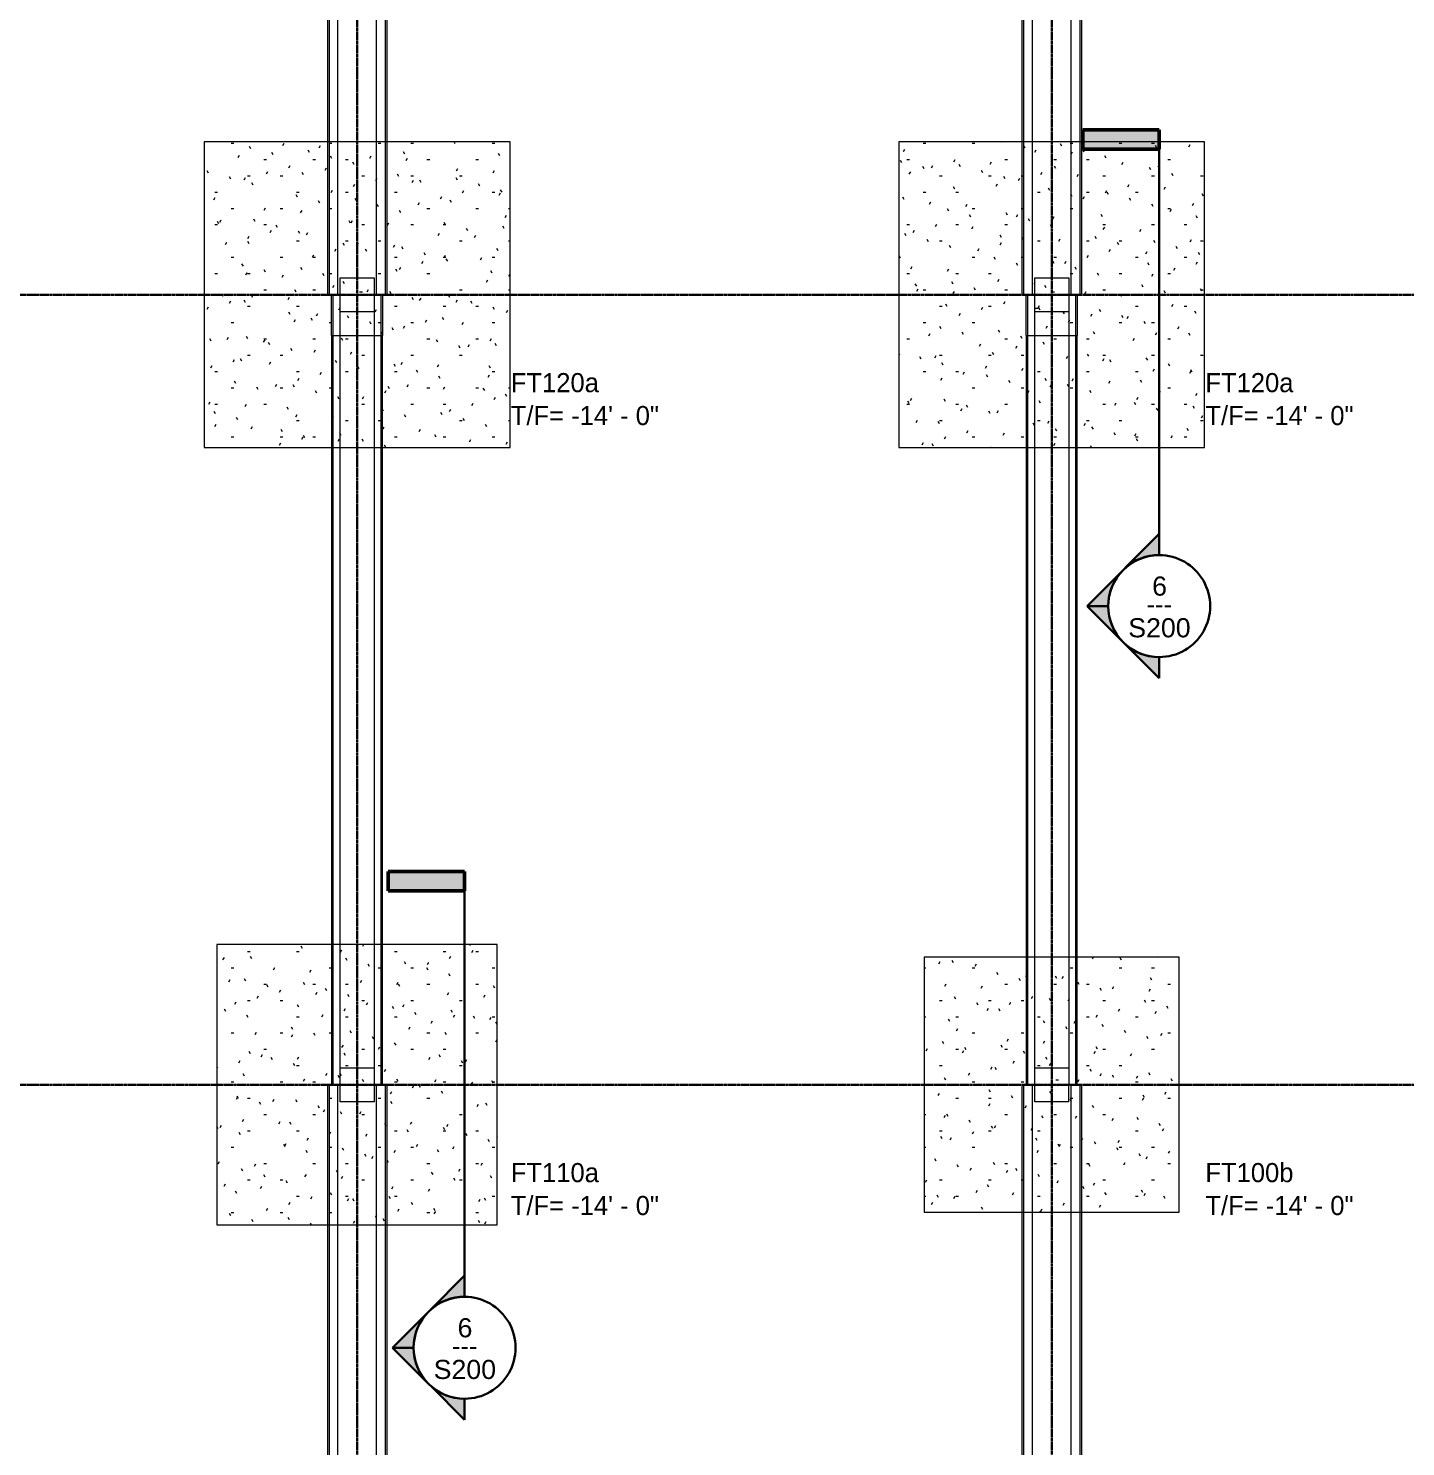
# Model space of a CAD drawing. Header units: inches. Extents: x -4164 to -1564, y 141 to 12367.
# Drawn here: x -2982 to -2334, y 10297 to 10965 of the extents above; entities that cross this region are included whole.
import ezdxf

# ---------------------------------------------------------------- set-up
doc = ezdxf.new("R2010")
doc.units = ezdxf.units.IN
doc.header["$MEASUREMENT"] = 0
doc.linetypes.add('Dash', pattern=[0.25, 0.125, -0.125])
doc.linetypes.add('Grid Line 1_2_', pattern=[0.875, 0.5, -0.125, 0.125, -0.125])
for name, color, linetype, lineweight in [('G-ANNO-SYMB', 111, 'Continuous', 30), ('S-BEAM', 12, 'Continuous', 9), ('S-COLS', 52, 'Continuous', 9), ('S-COLS-HDLN', 52, 'Dash', 9), ('S-FNDN', 32, 'Continuous', 13), ('S-FNDN-HDLN', 4, 'Dash', 9), ('S-FNDN-IDEN', 2, 'Continuous', 30), ('S-GRID', 1, 'Continuous', 9)]:
    doc.layers.add(name, color=color, linetype=linetype, lineweight=lineweight)
doc.styles.add('Arial_3', font='arial.ttf', dxfattribs={"height": 9})
doc.styles.add('Century Gothic', font='', dxfattribs={"height": 9})
doc.styles.get('Century Gothic').set_extended_font_data('Century Gothic')

# ---------------------------------------------------------------- blocks, each defined once
blk = doc.blocks.new('034100 - Precast Structural Concrete - Inverted Tee - IT 28IT32 _11_F _ 11_B SHELF_-1925192-FOUNDATION PLAN')
at = {"layer": 'S-BEAM', "color": 143}
for p, q in [((-174, 9), (-174, 14)), ((174, 14), (-174, 14)), ((174, 14), (174, 9)), ((174, 13.21), (-174, 13.21)), ((-174, -9), (-174, 9)), ((-174, 9), (174, 9)), ((174, 9), (174, -9)), ((-174, -14), (-174, -9)), ((174, -9), (-174, -9)), ((174, -13.21), (-174, -13.21)), ((174, -9), (174, -14)), ((174, -14), (-174, -14))]:
    blk.add_line(p, q, dxfattribs=at)
blk = doc.blocks.new('034100 - Precast Structural Concrete - Inverted Tee - IT 28IT32 _11_F _ 11_B SHELF_-1925198-FOUNDATION PLAN')
at = {"layer": 'S-BEAM', "color": 143}
for p, q in [((-174, 9), (-174, 14)), ((174.04, 14), (-174, 14)), ((174.04, 14), (174.04, 9)), ((174, 13.21), (-174, 13.21)), ((-174, -9), (-174, 9)), ((-174, 9), (174.04, 9)), ((174.04, 9), (174.04, -9)), ((-174, -14), (-174, -9)), ((174.04, -9), (-174, -9)), ((174, -13.21), (-174, -13.21)), ((174.04, -9), (174.04, -14)), ((174.04, -14), (-174, -14))]:
    blk.add_line(p, q, dxfattribs=at)
blk = doc.blocks.new('034100 - Precast Structural Concrete - Inverted Tee - IT 28IT32 _11_F _ 11_B SHELF_-1925200-FOUNDATION PLAN')
at = {"layer": 'S-BEAM', "color": 143}
for p, q in [((-150.04, 9), (-150.04, 14)), ((150, 14), (-150.04, 14)), ((150, 14), (150, 9)), ((150, 13.21), (-150.04, 13.21)), ((-150.04, -9), (-150.04, 9)), ((-150.04, 9), (150, 9)), ((150, 9), (150, -9)), ((-150.04, -14), (-150.04, -9)), ((150, -9), (-150.04, -9)), ((150, -13.21), (-150.04, -13.21)), ((150, -9), (150, -14)), ((150, -14), (-150.04, -14))]:
    blk.add_line(p, q, dxfattribs=at)
blk = doc.blocks.new('034100 - Precast Structural Concrete - Inverted Tee - IT 28IT32 _11_F _ 11_B SHELF_-1925201-FOUNDATION PLAN')
at = {"layer": 'S-BEAM', "color": 143}
for p, q in [((-150, 9), (-150, 14)), ((150, 14), (-150, 14)), ((150, 14), (150, 9)), ((150, 13.21), (-150, 13.21)), ((-150, -9), (-150, 9)), ((-150, 9), (150, 9)), ((150, 9), (150, -9)), ((-150, -14), (-150, -9)), ((150, -9), (-150, -9)), ((150, -13.21), (-150, -13.21)), ((150, -9), (150, -14)), ((150, -14), (-150, -14))]:
    blk.add_line(p, q, dxfattribs=at)
blk = doc.blocks.new('Zapata-Rectangular - FT120a - 12-0x12-0x3-0-V7-FOUNDATION PLAN')
at = {"layer": 'S-FNDN-HDLN', "linetype": 'Continuous'}
h = blk.add_hatch(dxfattribs=at)
h.set_pattern_fill('FP_19', color=256, style=0, pattern_type=2)
h.set_pattern_definition([(0, (2500.324, -10839.189), (30.72, 7.68), [1.267, -21.773, 1.267, -21.773, -122.88]), (0, (2500.324, -10839.189), (30.72, 7.68), [-46.08, 1.267, -44.813, 1.267, -21.773, -53.76]), (0, (2500.324, -10839.189), (30.72, 7.68), [-115.2, 1.267, -14.093, 1.267, -37.133]), (120, (2511.844, -10835.349), (-22.011075, 22.7643004), [1.267, -21.773, 1.267, -21.773, -122.88]), (120, (2511.844, -10835.349), (-22.011075, 22.7643004), [-46.08, 1.267, -44.813, 1.267, -21.773, -53.76]), (120, (2511.844, -10835.349), (-22.011075, 22.7643004), [-115.2, 1.267, -14.093, 1.267, -37.133]), (240, (2515.684, -10819.989), (-8.708925, -30.4443004), [1.267, -21.773, 1.267, -21.773, -122.88]), (240, (2515.684, -10819.989), (-8.708925, -30.4443004), [-46.08, 1.267, -44.813, 1.267, -21.773, -53.76]), (240, (2515.684, -10819.989), (-8.708925, -30.4443004), [-115.2, 1.267, -14.093, 1.267, -37.133])])
h.paths.add_polyline_path([(-72, -72), (72, -72), (72, 72), (-72, 72), (-72, -8.31)], flags=0)
h.paths.add_polyline_path([(-8, -8), (-8, 8), (8, 8), (8, -8)], flags=0)
at = {"layer": 'S-FNDN', "color": 253}
for p, q in [((72, 72), (-72, 72)), ((-72, 72), (-72, -72)), ((72, -72), (72, 72)), ((-72, -72), (72, -72))]:
    blk.add_line(p, q, dxfattribs=at)
blk = doc.blocks.new('Zapata-Rectangular - FT120a - 12-0x12-0x3-0-V8-FOUNDATION PLAN')
at = {"layer": 'S-FNDN-HDLN', "linetype": 'Continuous'}
h = blk.add_hatch(dxfattribs=at)
h.set_pattern_fill('FP_20', color=256, style=0, pattern_type=2)
h.set_pattern_definition([(0, (2827.324, -10839.189), (30.72, 7.68), [1.267, -21.773, 1.267, -21.773, -122.88]), (0, (2827.324, -10839.189), (30.72, 7.68), [-46.08, 1.267, -44.813, 1.267, -21.773, -53.76]), (0, (2827.324, -10839.189), (30.72, 7.68), [-115.2, 1.267, -14.093, 1.267, -37.133]), (120, (2838.844, -10835.349), (-22.011075, 22.7643004), [1.267, -21.773, 1.267, -21.773, -122.88]), (120, (2838.844, -10835.349), (-22.011075, 22.7643004), [-46.08, 1.267, -44.813, 1.267, -21.773, -53.76]), (120, (2838.844, -10835.349), (-22.011075, 22.7643004), [-115.2, 1.267, -14.093, 1.267, -37.133]), (240, (2842.684, -10819.989), (-8.708925, -30.4443004), [1.267, -21.773, 1.267, -21.773, -122.88]), (240, (2842.684, -10819.989), (-8.708925, -30.4443004), [-46.08, 1.267, -44.813, 1.267, -21.773, -53.76]), (240, (2842.684, -10819.989), (-8.708925, -30.4443004), [-115.2, 1.267, -14.093, 1.267, -37.133])])
h.paths.add_polyline_path([(-72, -72), (72, -72), (72, 72), (-72, 72)], flags=0)
h.paths.add_polyline_path([(-8, -8), (-8, 8), (8, 8), (8, -8)], flags=0)
at = {"layer": 'S-FNDN', "color": 253}
for p, q in [((72, 72), (-72, 72)), ((-72, 72), (-72, -72)), ((72, -72), (72, 72)), ((-72, -72), (72, -72))]:
    blk.add_line(p, q, dxfattribs=at)
blk = doc.blocks.new('Zapata-Rectangular - FT110a - 11-0x11-0x2-3-V10-FOUNDATION PLAN')
at = {"layer": 'S-FNDN-HDLN', "linetype": 'Continuous'}
h = blk.add_hatch(dxfattribs=at)
h.set_pattern_fill('FP_24', color=256, style=0, pattern_type=2)
h.set_pattern_definition([(0, (2827.324, -10467.189), (30.72, 7.68), [1.267, -21.773, 1.267, -21.773, -122.88]), (0, (2827.324, -10467.189), (30.72, 7.68), [-46.08, 1.267, -44.813, 1.267, -21.773, -53.76]), (0, (2827.324, -10467.189), (30.72, 7.68), [-115.2, 1.267, -14.093, 1.267, -37.133]), (120, (2838.844, -10463.349), (-22.011075, 22.7643004), [1.267, -21.773, 1.267, -21.773, -122.88]), (120, (2838.844, -10463.349), (-22.011075, 22.7643004), [-46.08, 1.267, -44.813, 1.267, -21.773, -53.76]), (120, (2838.844, -10463.349), (-22.011075, 22.7643004), [-115.2, 1.267, -14.093, 1.267, -37.133]), (240, (2842.684, -10447.989), (-8.708925, -30.4443004), [1.267, -21.773, 1.267, -21.773, -122.88]), (240, (2842.684, -10447.989), (-8.708925, -30.4443004), [-46.08, 1.267, -44.813, 1.267, -21.773, -53.76]), (240, (2842.684, -10447.989), (-8.708925, -30.4443004), [-115.2, 1.267, -14.093, 1.267, -37.133])])
h.paths.add_polyline_path([(-44.1, -66), (66, -66), (66, 66), (-66, 66), (-66, -66)], flags=0)
h.paths.add_polyline_path([(8, -8), (-8, -8), (-8, 8), (8, 8), (8, -7.92)], flags=0)
at = {"layer": 'S-FNDN', "color": 253}
for p, q in [((66, 66), (-66, 66)), ((-66, 66), (-66, -66)), ((66, -66), (66, 66)), ((-66, -66), (66, -66))]:
    blk.add_line(p, q, dxfattribs=at)
blk = doc.blocks.new('Zapata-Rectangular - FT100b - 10-0x10-0x2-3-V11-FOUNDATION PLAN')
at = {"layer": 'S-FNDN-HDLN', "linetype": 'Continuous'}
h = blk.add_hatch(dxfattribs=at)
h.set_pattern_fill('FP_25', color=256, style=0, pattern_type=2)
h.set_pattern_definition([(0, (2500.324, -10467.189), (30.72, 7.68), [1.267, -21.773, 1.267, -21.773, -122.88]), (0, (2500.324, -10467.189), (30.72, 7.68), [-46.08, 1.267, -44.813, 1.267, -21.773, -53.76]), (0, (2500.324, -10467.189), (30.72, 7.68), [-115.2, 1.267, -14.093, 1.267, -37.133]), (120, (2511.844, -10463.349), (-22.011075, 22.7643004), [1.267, -21.773, 1.267, -21.773, -122.88]), (120, (2511.844, -10463.349), (-22.011075, 22.7643004), [-46.08, 1.267, -44.813, 1.267, -21.773, -53.76]), (120, (2511.844, -10463.349), (-22.011075, 22.7643004), [-115.2, 1.267, -14.093, 1.267, -37.133]), (240, (2515.684, -10447.989), (-8.708925, -30.4443004), [1.267, -21.773, 1.267, -21.773, -122.88]), (240, (2515.684, -10447.989), (-8.708925, -30.4443004), [-46.08, 1.267, -44.813, 1.267, -21.773, -53.76]), (240, (2515.684, -10447.989), (-8.708925, -30.4443004), [-115.2, 1.267, -14.093, 1.267, -37.133])])
h.paths.add_polyline_path([(-8, -60), (60, -60), (60, 60), (-60, 60), (-60, -60)], flags=0)
h.paths.add_polyline_path([(8, -8), (-8, -8), (-8, 8), (8, 8), (8, -7.92)], flags=0)
at = {"layer": 'S-FNDN', "color": 253}
for p, q in [((60, 60), (-60, 60)), ((-60, 60), (-60, -60)), ((60, -60), (60, 60)), ((-60, -60), (60, -60))]:
    blk.add_line(p, q, dxfattribs=at)
blk = doc.blocks.new('034100 - Precast Structural Concrete - Column - Corbels - 16_x16_-V17-FOUNDATION PLAN')
at = {"layer": 'S-COLS-HDLN', "linetype": 'Continuous'}
h = blk.add_hatch(dxfattribs=at)
h.set_pattern_fill('FP_34', color=256, style=0, pattern_type=2)
h.set_pattern_definition([(270, (-10840.174, -2826.339), (7.68, -30.72), [1.267, -21.773, 1.267, -21.773, -122.88]), (270, (-10840.174, -2826.339), (7.68, -30.72), [-46.08, 1.267, -44.813, 1.267, -21.773, -53.76]), (270, (-10840.174, -2826.339), (7.68, -30.72), [-115.2, 1.267, -14.093, 1.267, -37.133]), (30, (-10836.334, -2837.859), (22.7643004, 22.011075), [1.267, -21.773, 1.267, -21.773, -122.88]), (30, (-10836.334, -2837.859), (22.7643004, 22.011075), [-46.08, 1.267, -44.813, 1.267, -21.773, -53.76]), (30, (-10836.334, -2837.859), (22.7643004, 22.011075), [-115.2, 1.267, -14.093, 1.267, -37.133]), (150, (-10820.974, -2841.699), (-30.4443004, 8.708925), [1.267, -21.773, 1.267, -21.773, -122.88]), (150, (-10820.974, -2841.699), (-30.4443004, 8.708925), [-46.08, 1.267, -44.813, 1.267, -21.773, -53.76]), (150, (-10820.974, -2841.699), (-30.4443004, 8.708925), [-115.2, 1.267, -14.093, 1.267, -37.133])])
h.paths.add_polyline_path([(-8.98, -7.02), (7.02, -7.02), (7.02, 8.98), (-8.98, 8.98)], flags=0)
at = {"layer": 'S-COLS'}
for p, q in [((-8.98, -7.02), (-8.98, 8.98)), ((-1, 8.98), (6.94, 8.98)), ((6.94, 8.98), (7.02, 8.98)), ((7.02, 8.98), (7.02, -7.02)), ((6.94, -7.02), (-1, -7.02)), ((7.02, -7.02), (6.94, -7.02))]:
    blk.add_line(p, q, dxfattribs=at)
blk = doc.blocks.new('034100 - Precast Structural Concrete - Column - Corbels - 16_x16_-V18-FOUNDATION PLAN')
at = {"layer": 'S-COLS-HDLN', "linetype": 'Continuous'}
h = blk.add_hatch(dxfattribs=at)
h.set_pattern_fill('FP_35', color=256, style=0, pattern_type=2)
h.set_pattern_definition([(90, (10466.205, 2828.308), (-7.68, 30.72), [1.267, -21.773, 1.267, -21.773, -122.88]), (90, (10466.205, 2828.308), (-7.68, 30.72), [-46.08, 1.267, -44.813, 1.267, -21.773, -53.76]), (90, (10466.205, 2828.308), (-7.68, 30.72), [-115.2, 1.267, -14.093, 1.267, -37.133]), (210, (10462.365, 2839.828), (-22.7643004, -22.011075), [1.267, -21.773, 1.267, -21.773, -122.88]), (210, (10462.365, 2839.828), (-22.7643004, -22.011075), [-46.08, 1.267, -44.813, 1.267, -21.773, -53.76]), (210, (10462.365, 2839.828), (-22.7643004, -22.011075), [-115.2, 1.267, -14.093, 1.267, -37.133]), (330, (10447.005, 2843.668), (30.4443004, -8.708925), [1.267, -21.773, 1.267, -21.773, -122.88]), (330, (10447.005, 2843.668), (30.4443004, -8.708925), [-46.08, 1.267, -44.813, 1.267, -21.773, -53.76]), (330, (10447.005, 2843.668), (30.4443004, -8.708925), [-115.2, 1.267, -14.093, 1.267, -37.133])])
h.paths.add_polyline_path([(7.02, -7.02), (7.02, 8.98), (-8.98, 8.98), (-8.98, -7.02), (6.94, -7.02)], flags=0)
at = {"layer": 'S-COLS'}
for p, q in [((-8.98, -7.02), (-8.98, 8.98)), ((-1, 8.98), (6.94, 8.98)), ((6.94, 8.98), (7.02, 8.98)), ((7.02, 8.98), (7.02, -7.02)), ((6.94, -7.02), (-1, -7.02)), ((7.02, -7.02), (6.94, -7.02))]:
    blk.add_line(p, q, dxfattribs=at)
blk = doc.blocks.new('034100 - Precast Structural Concrete - Column - Corbels - 16_x16_-V20-FOUNDATION PLAN')
at = {"layer": 'S-COLS-HDLN', "linetype": 'Continuous'}
h = blk.add_hatch(dxfattribs=at)
h.set_pattern_fill('FP_38', color=256, style=0, pattern_type=2)
h.set_pattern_definition([(270, (-10840.174, -2499.339), (7.68, -30.72), [1.267, -21.773, 1.267, -21.773, -122.88]), (270, (-10840.174, -2499.339), (7.68, -30.72), [-46.08, 1.267, -44.813, 1.267, -21.773, -53.76]), (270, (-10840.174, -2499.339), (7.68, -30.72), [-115.2, 1.267, -14.093, 1.267, -37.133]), (30, (-10836.334, -2510.859), (22.7643004, 22.011075), [1.267, -21.773, 1.267, -21.773, -122.88]), (30, (-10836.334, -2510.859), (22.7643004, 22.011075), [-46.08, 1.267, -44.813, 1.267, -21.773, -53.76]), (30, (-10836.334, -2510.859), (22.7643004, 22.011075), [-115.2, 1.267, -14.093, 1.267, -37.133]), (150, (-10820.974, -2514.699), (-30.4443004, 8.708925), [1.267, -21.773, 1.267, -21.773, -122.88]), (150, (-10820.974, -2514.699), (-30.4443004, 8.708925), [-46.08, 1.267, -44.813, 1.267, -21.773, -53.76]), (150, (-10820.974, -2514.699), (-30.4443004, 8.708925), [-115.2, 1.267, -14.093, 1.267, -37.133])])
h.paths.add_polyline_path([(-8.98, -7.02), (7.02, -7.02), (7.02, 8.98), (-8.98, 8.98)], flags=0)
at = {"layer": 'S-COLS'}
for p, q in [((-8.98, -7.02), (-8.98, 8.98)), ((-1, 8.98), (6.94, 8.98)), ((6.94, 8.98), (7.02, 8.98)), ((7.02, 8.98), (7.02, -7.02)), ((6.94, -7.02), (-1, -7.02)), ((7.02, -7.02), (6.94, -7.02))]:
    blk.add_line(p, q, dxfattribs=at)
blk = doc.blocks.new('034100 - Precast Structural Concrete - Column - Corbels - 16_x16_-V21-FOUNDATION PLAN')
at = {"layer": 'S-COLS-HDLN', "linetype": 'Continuous'}
h = blk.add_hatch(dxfattribs=at)
h.set_pattern_fill('FP_39', color=256, style=0, pattern_type=2)
h.set_pattern_definition([(90, (10466.205, 2501.308), (-7.68, 30.72), [1.267, -21.773, 1.267, -21.773, -122.88]), (90, (10466.205, 2501.308), (-7.68, 30.72), [-46.08, 1.267, -44.813, 1.267, -21.773, -53.76]), (90, (10466.205, 2501.308), (-7.68, 30.72), [-115.2, 1.267, -14.093, 1.267, -37.133]), (210, (10462.365, 2512.828), (-22.7643004, -22.011075), [1.267, -21.773, 1.267, -21.773, -122.88]), (210, (10462.365, 2512.828), (-22.7643004, -22.011075), [-46.08, 1.267, -44.813, 1.267, -21.773, -53.76]), (210, (10462.365, 2512.828), (-22.7643004, -22.011075), [-115.2, 1.267, -14.093, 1.267, -37.133]), (330, (10447.005, 2516.668), (30.4443004, -8.708925), [1.267, -21.773, 1.267, -21.773, -122.88]), (330, (10447.005, 2516.668), (30.4443004, -8.708925), [-46.08, 1.267, -44.813, 1.267, -21.773, -53.76]), (330, (10447.005, 2516.668), (30.4443004, -8.708925), [-115.2, 1.267, -14.093, 1.267, -37.133])])
h.paths.add_polyline_path([(7.02, -7.02), (7.02, 8.98), (-8.98, 8.98), (-8.98, -7.02), (6.94, -7.02)], flags=0)
at = {"layer": 'S-COLS'}
for p, q in [((-8.98, -7.02), (-8.98, 8.98)), ((-1, 8.98), (6.94, 8.98)), ((6.94, 8.98), (7.02, 8.98)), ((7.02, 8.98), (7.02, -7.02)), ((6.94, -7.02), (-1, -7.02)), ((7.02, -7.02), (6.94, -7.02))]:
    blk.add_line(p, q, dxfattribs=at)
blk = doc.blocks.new('Drafting View - 3_32_ x 3_8_-1738294-FOUNDATION PLAN')
at = {"layer": 'G-ANNO-SYMB', "lineweight": 9}
blk.add_hatch(color=256, dxfattribs=at).paths.add_polyline_path([(0, 0.375), (0, 0), (-0.09375, 0), (-0.09375, 0.375)], flags=0)
at = {"layer": 'G-ANNO-SYMB', "lineweight": 50}
for p, q in [((0, 0.375), (-0.09375, 0.375)), ((-0.09375, 0.375), (-0.09375, 0)), ((0, 0), (0, 0.375)), ((-0.09375, 0), (0, 0))]:
    blk.add_line(p, q, dxfattribs=at)
blk = doc.blocks.new('Drafting View - Section Head - Filled-1738293-FOUNDATION PLAN')
at = {"layer": 'G-ANNO-SYMB', "lineweight": 9}
h = blk.add_hatch(color=256, dxfattribs=at)
edge = h.paths.add_edge_path(flags=0)
edge.add_line((-0.4268, 0.1768), (-0.25, 0.3536))
edge.add_line((-0.25, 0.3536), (-0.25, 0.25))
edge.add_arc((-0.25, 0), 0.25, 90, 135)
h = blk.add_hatch(color=256, dxfattribs=at)
edge = h.paths.add_edge_path(flags=0)
edge.add_arc((-0.25, 0), 0.25, 45, 90)
edge.add_line((-0.25, 0.25), (-0.25, 0.3536))
edge.add_line((-0.25, 0.3536), (-0.0732, 0.1768))
h = blk.add_hatch(color=256, dxfattribs=at)
edge = h.paths.add_edge_path(flags=0)
edge.add_arc((-0.25, 0), 0.2503, 137.9216, 180)
edge.add_line((-0.5003, 0), (-0.6036, 0))
edge.add_line((-0.6036, 0), (-0.4358, 0.1678))
h = blk.add_hatch(color=256, dxfattribs=at)
edge = h.paths.add_edge_path(flags=0)
edge.add_line((-0.0642, 0.1678), (0.1036, 0))
edge.add_line((0.1036, 0), (0.0003, 0))
edge.add_arc((-0.25, 0), 0.2503, 0, 42.0784)
at = {"layer": 'G-ANNO-SYMB'}
for p, q in [((-0.25, 0.3536), (-0.4268, 0.1768)), ((-0.25, 0.25), (-0.25, 0.3536)), ((-0.0732, 0.1768), (-0.25, 0.3536)), ((-0.25, 0.3536), (-0.25, 0.25)), ((-0.4358, 0.1678), (-0.6036, 0)), ((0.1036, 0), (-0.0642, 0.1678)), ((-0.6036, 0), (-0.5003, 0)), ((0.0003, 0), (0.1036, 0))]:
    blk.add_line(p, q, dxfattribs=at)
for centre, radius, start, end in [((-0.2503, 0), 0.25, 360, 180), ((-0.25, 0), 0.25, 90, 135), ((-0.25, 0), 0.25, 45, 90), ((-0.25, 0), 0.2503, 137.9216, 180), ((-0.25, 0), 0.2503, 0, 42.0784), ((-0.2503, 0), 0.25, 180, 360)]:
    blk.add_arc(centre, radius, start, end, dxfattribs=at)

msp = doc.modelspace()

# ---------------------------------------------------------------- linework, layer by layer
at = {"layer": 'G-ANNO-SYMB'}
for p, q in [((-2449.70694, 10907.8148), (-2449.70694, 10716.58899)), ((-2776.70694, 10558.5648), (-2776.70694, 10367.33899))]:
    msp.add_line(p, q, dxfattribs=at)
at = {"layer": 'S-BEAM', "color": 143}
for p, q in [((-2839.32374, 10839.17365), (-2835.32374, 10839.17365)), ((-2839.32374, 10819.92365), (-2839.32374, 10839.17365)), ((-2838.53634, 10467.20514), (-2838.53634, 10839.17365)), ((-2835.32374, 10839.17365), (-2819.32374, 10839.17365)), ((-2835.32374, 10819.92365), (-2835.32374, 10839.17365)), ((-2819.32374, 10839.17365), (-2815.32374, 10839.17365)), ((-2819.32374, 10839.17365), (-2819.32374, 10819.92365)), ((-2816.11114, 10839.17365), (-2816.11114, 10467.20514)), ((-2815.32374, 10839.17365), (-2815.32374, 10819.92365)), ((-2512.32374, 10839.17365), (-2508.32374, 10839.17365)), ((-2512.32374, 10819.92365), (-2512.32374, 10839.17365)), ((-2511.53634, 10467.20514), (-2511.53634, 10839.17365)), ((-2508.32374, 10839.17365), (-2492.32374, 10839.17365)), ((-2508.32374, 10819.92365), (-2508.32374, 10839.17365)), ((-2492.32374, 10839.17365), (-2488.32374, 10839.17365)), ((-2492.32374, 10839.17365), (-2492.32374, 10819.92365)), ((-2489.11114, 10839.17365), (-2489.11114, 10467.20514)), ((-2488.32374, 10839.17365), (-2488.32374, 10819.92365)), ((-2839.32374, 10819.92365), (-2835.32374, 10819.92365)), ((-2839.32374, 10819.92365), (-2839.32374, 10467.20514)), ((-2835.32374, 10819.92365), (-2819.32374, 10819.92365)), ((-2835.32374, 10467.20514), (-2835.32374, 10819.92365)), ((-2819.32374, 10819.92365), (-2815.32374, 10819.92365)), ((-2819.32374, 10819.92365), (-2819.32374, 10467.20514)), ((-2815.32374, 10467.20514), (-2815.32374, 10819.92365)), ((-2512.32374, 10819.92365), (-2508.32374, 10819.92365)), ((-2512.32374, 10819.92365), (-2512.32374, 10467.20514)), ((-2508.32374, 10819.92365), (-2492.32374, 10819.92365)), ((-2508.32374, 10467.20514), (-2508.32374, 10819.92365)), ((-2492.32374, 10819.92365), (-2488.32374, 10819.92365)), ((-2492.32374, 10819.92365), (-2492.32374, 10467.20514)), ((-2488.32374, 10467.20514), (-2488.32374, 10819.92365)), ((-2835.32374, 10467.20514), (-2839.32374, 10467.20514)), ((-2819.32374, 10467.20514), (-2835.32374, 10467.20514)), ((-2815.32374, 10467.20514), (-2819.32374, 10467.20514)), ((-2508.32374, 10467.20514), (-2512.32374, 10467.20514)), ((-2492.32374, 10467.20514), (-2508.32374, 10467.20514)), ((-2488.32374, 10467.20514), (-2492.32374, 10467.20514))]:
    msp.add_line(p, q, dxfattribs=at)
at = {"layer": 'S-GRID', "linetype": 'Grid Line 1_2_', "lineweight": 30}
for p, q in [((-2827.32374, 9772.6103), (-2827.32374, 12312.41399)), ((-2500.32374, 9772.6103), (-2500.32374, 12312.41399)), ((-1777.2452, 10839.1894), (-4076.95, 10839.1894)), ((-1777.2452, 10467.1894), (-4076.95, 10467.1894))]:
    msp.add_line(p, q, dxfattribs=at)

# ---------------------------------------------------------------- block references
at = {"layer": 'G-ANNO-SYMB', "extrusion": (0, 0, -1), "xscale": 95.99999999999994, "yscale": 95.99999999999994, "zscale": 95.99999999999994, "rotation": 270.0000000000003}
for p in [(2449.70694, 10907.8148), (2776.70694, 10558.5648)]:
    msp.add_blockref('Drafting View - 3_32_ x 3_8_-1738294-FOUNDATION PLAN', p, dxfattribs=at)
at = {"layer": 'G-ANNO-SYMB', "xscale": 95.99999999999994, "yscale": 95.99999999999994, "zscale": 95.99999999999994, "rotation": 89.99999999999947}
for p in [(-2449.70694, 10716.58899), (-2776.70694, 10367.33899)]:
    msp.add_blockref('Drafting View - Section Head - Filled-1738293-FOUNDATION PLAN', p, dxfattribs=at)
at = {"layer": 'S-BEAM', "color": 143, "rotation": 89.99999999999991}
for name, p in [('034100 - Precast Structural Concrete - Inverted Tee - IT 28IT32 _11_F _ 11_B SHELF_-1925192-FOUNDATION PLAN', (-2827.32374, 11013.1894)), ('034100 - Precast Structural Concrete - Inverted Tee - IT 28IT32 _11_F _ 11_B SHELF_-1925198-FOUNDATION PLAN', (-2500.32374, 11013.1894)), ('034100 - Precast Structural Concrete - Inverted Tee - IT 28IT32 _11_F _ 11_B SHELF_-1925201-FOUNDATION PLAN', (-2827.32374, 10317.1894)), ('034100 - Precast Structural Concrete - Inverted Tee - IT 28IT32 _11_F _ 11_B SHELF_-1925200-FOUNDATION PLAN', (-2500.32374, 10317.1894))]:
    msp.add_blockref(name, p, dxfattribs=at)
at = {"layer": 'S-COLS', "linetype": 'Dash'}
for name, p, rotation in [('034100 - Precast Structural Concrete - Column - Corbels - 16_x16_-V17-FOUNDATION PLAN', (-2826.33948, 10840.17365), 90.0000000000016), ('034100 - Precast Structural Concrete - Column - Corbels - 16_x16_-V20-FOUNDATION PLAN', (-2499.33948, 10840.17365), 90.0000000000016), ('034100 - Precast Structural Concrete - Column - Corbels - 16_x16_-V18-FOUNDATION PLAN', (-2828.30799, 10466.20514), 270.0000000000118), ('034100 - Precast Structural Concrete - Column - Corbels - 16_x16_-V21-FOUNDATION PLAN', (-2501.30799, 10466.20514), 270.0000000000118)]:
    msp.add_blockref(name, p, dxfattribs=dict(at, rotation=rotation))
at = {"layer": 'S-FNDN', "linetype": 'Dash', "lineweight": 9}
for name, p in [('Zapata-Rectangular - FT120a - 12-0x12-0x3-0-V8-FOUNDATION PLAN', (-2827.32374, 10839.1894)), ('Zapata-Rectangular - FT120a - 12-0x12-0x3-0-V7-FOUNDATION PLAN', (-2500.32374, 10839.1894)), ('Zapata-Rectangular - FT110a - 11-0x11-0x2-3-V10-FOUNDATION PLAN', (-2827.32374, 10467.1894)), ('Zapata-Rectangular - FT100b - 10-0x10-0x2-3-V11-FOUNDATION PLAN', (-2500.32374, 10467.1894))]:
    msp.add_blockref(name, p, dxfattribs=at)

# ---------------------------------------------------------------- texts
at = {"layer": 'G-ANNO-SYMB', "lineweight": 9, "char_height": 9, "attachment_point": 1}
for s, insert, width, style in [('6', (-2453.02792, 10706.49763), 8.484, 'Arial_3'), ('---', (-2455.67923, 10697.99094), 15.453, 'Century Gothic'), ('S200', (-2464.27201, 10686.86139), 35.754, 'Arial_3'), ('6', (-2780.02792, 10357.24763), 8.484, 'Arial_3'), ('---', (-2782.67923, 10348.74094), 15.453, 'Century Gothic'), ('S200', (-2791.27201, 10337.61139), 35.754, 'Arial_3')]:
    msp.add_mtext(s, dxfattribs=dict(at, insert=insert, width=width, style=style))
at = {"layer": 'S-FNDN-IDEN', "lineweight": 9, "char_height": 9, "attachment_point": 1, "style": 'Century Gothic'}
for s, insert, width in [('FT120a', (-2754.96276, 10802.30262), 50.298), ('FT120a', (-2427.96276, 10802.30262), 50.298), ('T/F= -14\' - 0"', (-2754.96276, 10786.80262), 86.658), ('T/F= -14\' - 0"', (-2427.96276, 10786.80262), 86.658), ('FT110a', (-2754.96276, 10430.30262), 50.298), ('FT100b', (-2427.96276, 10430.30262), 50.298), ('T/F= -14\' - 0"', (-2754.96276, 10414.80262), 86.658), ('T/F= -14\' - 0"', (-2427.96276, 10414.80262), 86.658)]:
    msp.add_mtext(s, dxfattribs=dict(at, insert=insert, width=width))

doc.saveas('drawing.dxf')
